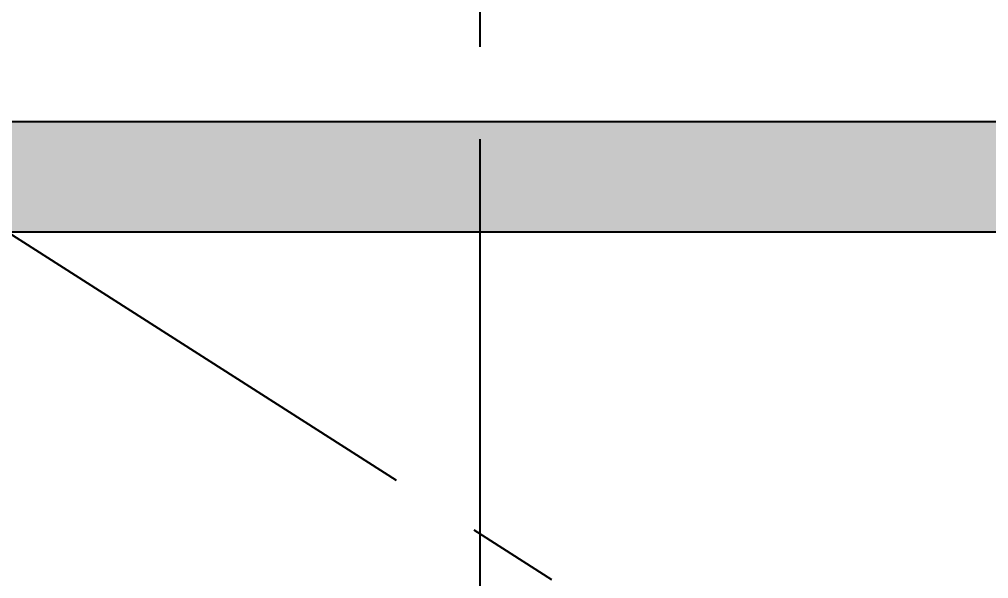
# Model space of a CAD drawing. Header units: millimetres. Extents: x -5 to 1510635, y -6 to 71285.
# Drawn here: x 529837 to 532466, y 36228 to 37745 of the extents above; entities that cross this region are included whole.
import ezdxf

# ---------------------------------------------------------------- set-up
doc = ezdxf.new("R2010")
doc.units = ezdxf.units.MM
doc.header["$LTSCALE"] = 1000
doc.linetypes.add('CENTER', pattern=[2, 1.25, -0.25, 0.25, -0.25])
for name, color, linetype in [('1', 1, 'CENTER'), ('MP-1', 1, 'CENTER'), ('S-COL 2ND$0$GRD RC WALL', 31, 'Continuous'), ('S-COL 2ND$0$S-RCWALL-HACH', 21, 'Continuous'), ('S-TEXT-3', 31, 'Continuous')]:
    doc.layers.add(name, color=color, linetype=linetype)
doc.dimstyles.new('MPS2', dxfattribs={"dimscale": 100, "dimtxt": 3, "dimasz": 3, "dimexe": 1, "dimexo": 1, "dimgap": 1, "dimtad": 1, "dimzin": 12, "dimdsep": 46, "dimtxsty": 'Standard', "dimcen": 1, "dimclrd": 1, "dimclre": 1, "dimclrt": 7, "dimazin": 2, "dimtfac": 1, "dimtmove": 0, "dimatfit": 3, "dimfxl": 1, "dimarcsym": 0})

# ---------------------------------------------------------------- blocks, each defined once
blk = doc.blocks.new('S-COL 2ND')
at = {"layer": 'S-COL 2ND$0$S-RCWALL-HACH'}
h = blk.add_hatch(dxfattribs=at)
h.set_pattern_fill('DOTS', color=256, scale=40)
h.set_pattern_definition([(0, (0, -2), (31.75, 63.5), [0, -63.5])])
h.paths.add_polyline_path([(4014636.3, -132883.5), (4021366.3, -132883.5), (4021366.3, -133183.5), (4014636.3, -133183.5)])
at = {"layer": 'S-COL 2ND$0$GRD RC WALL', "elevation": 0}
blk.add_lwpolyline([(4014636.3, -132883.5), (4021366.3, -132883.5), (4021366.3, -133183.5), (4014636.3, -133183.5)], close=True, dxfattribs=at)
blk = doc.blocks.new('*D258')
at = {"layer": 'DEFPOINTS', "color": 0, "linetype": 'ByBlock', "transparency": 16777216}
for p in [(535205.9, 38841.1), (529805.9, 37167.7, 0), (535205.9, 37167.7, 0)]:
    blk.add_point(p, dxfattribs=at)
at = {"layer": 'S-TEXT-3', "color": 1, "linetype": 'ByBlock', "lineweight": -2, "transparency": 16777216}
for p, q in [((529805.9, 37247.7), (529805.9, 38921.1)), ((535205.9, 37247.7), (535205.9, 38921.1)), ((530045.9, 38841.1), (534965.9, 38841.1))]:
    blk.add_line(p, q, dxfattribs=at)
at = {"layer": 'S-TEXT-3', "color": 1, "linetype": 'ByBlock', "transparency": 16777216}
for points in [[(530045.9, 38881.1), (530045.9, 38801.1), (529805.9, 38841.1)], [(534965.9, 38881.1), (534965.9, 38801.1), (535205.9, 38841.1)]]:
    blk.add_solid(points, dxfattribs=at)
at = {"layer": 'S-TEXT-3', "color": 7, "linetype": 'ByBlock', "transparency": 16777216, "insert": (532505.9, 39041.1), "char_height": 240, "attachment_point": 5}
blk.add_mtext('5400', dxfattribs=at)
blk = doc.blocks.new('*D266')
at = {"layer": 'DEFPOINTS', "color": 0, "linetype": 'ByBlock', "transparency": 16777216}
for p in [(542980.8, 39553.5), (512591, 32912.4, 0), (542980.8, 20582.8, 0)]:
    blk.add_point(p, dxfattribs=at)
at = {"layer": 'S-TEXT-3', "color": 1, "linetype": 'ByBlock', "lineweight": -2, "transparency": 16777216}
for p, q in [((512591, 32992.4), (512591, 39633.5)), ((542980.8, 20662.8), (542980.8, 39633.5)), ((512831, 39553.5), (542740.8, 39553.5))]:
    blk.add_line(p, q, dxfattribs=at)
at = {"layer": 'S-TEXT-3', "color": 1, "linetype": 'ByBlock', "transparency": 16777216}
for points in [[(512831, 39593.5), (512831, 39513.5), (512591, 39553.5)], [(542740.8, 39593.5), (542740.8, 39513.5), (542980.8, 39553.5)]]:
    blk.add_solid(points, dxfattribs=at)
at = {"layer": 'S-TEXT-3', "color": 7, "linetype": 'ByBlock', "transparency": 16777216, "insert": (527785.9, 39753.5), "char_height": 240, "attachment_point": 5}
blk.add_mtext('30390', dxfattribs=at)

msp = doc.modelspace()

# ---------------------------------------------------------------- linework, layer by layer
at = {"layer": '1'}
msp.add_line((531085.865, 41420.274, 0), (531085.865, 10387.453, 0), dxfattribs=at)
at = {"layer": 'MP-1'}
msp.add_line((529805.865, 37167.724, 0), (535205.865, 33717.724, 0), dxfattribs=at)

# ---------------------------------------------------------------- block references
msp.add_blockref('S-COL 2ND', (-3485335.48, 170351.223, 0))

# ---------------------------------------------------------------- dimensions: what is measured, and where the dimension line sits
at = {"layer": 'S-TEXT-3', "linetype": 'ByBlock'}
for base, p1, p2, picture, middle in [((542980.772, 39553.493), (512591.023, 32912.423, 0), (542980.772, 20582.777, 0), '*D266', (527785.897, 39753.493)), ((535205.865, 38841.113), (529805.865, 37167.724, 0), (535205.865, 37167.724, 0), '*D258', (532505.865, 39041.113))]:
    dim = msp.add_linear_dim(base=base, p1=p1, p2=p2, dimstyle='MPS2', override={"dimscale": 80, "dimdec": 0, "dimtmove": 1}, dxfattribs=at)
    dim.commit()
    dim.dimension.update_dxf_attribs({"geometry": picture, "text_midpoint": middle})

doc.saveas('drawing.dxf')
